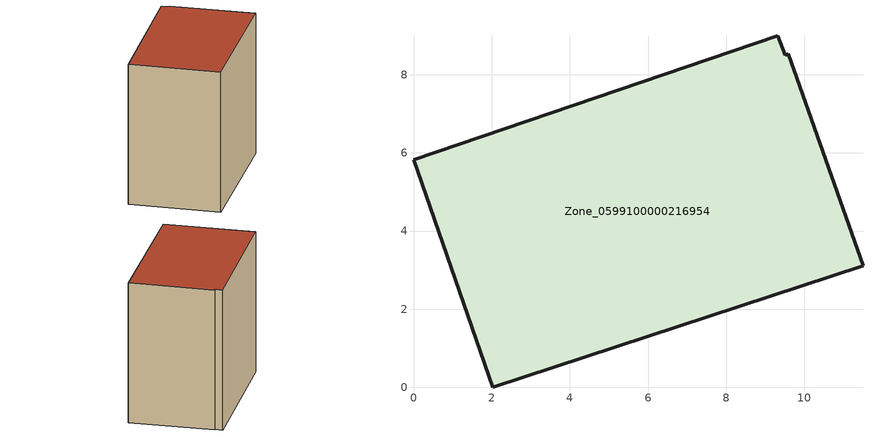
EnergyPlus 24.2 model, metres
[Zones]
Zone_0599100000216954
 floor ground (C_G): 9.58,8.54 11.5,3.11 2.03,0 0,5.82 9.32,9 9.51,8.49 z0
 wall outside (C_F): 2.03,0 11.5,3.11 9.58,8.54 9.51,8.49 9.32,9 0,5.82 2.03,0 z0:9.92
 roof outside (C_R): 11.5,3.11 9.58,8.54 9.51,8.49 9.32,9 0,5.82 2.03,0 z9.92
[BUILDING]
Pand.0599100000216954: North Axis=0; Terrain=City; Loads Convergence Tolerance Value=0.04; Temperature Convergence Tolerance Value=0.4; Solar Distribution=FullExterior; Maximum Number of Warmup Days=25; Minimum Number of Warmup Days=1
[Site:Location]
Rotterdam.The.Hague.AP_ZH_NLD Design_Conditions: Latitude=51.96; Longitude=4.45; Time Zone=1; Elevation=-4.5
[SITE:GROUNDTEMPERATURE:BUILDINGSURFACE]
18, 18, 18, 18, 18, 18, 18, 18, 18, 18, 18, 18
[MATERIAL] Thermal Absorptance=0.9; Solar Absorptance=0.7; Visible Absorptance=0.7
Name | Roughness | Thickness | Conductivity | Density | Specific Heat
G.TI.1946 | MediumSmooth | 0.15 | 1 | 540 | 1210
F.TI.1946 | Rough | 0.3 | 0.857143 | 1920 | 840
R.TI.1946 | MediumRough | 0.2 | 0.1 | 1500 | 1000
[CONSTRUCTION]
C_G: G.TI.1946
C_F: F.TI.1946
C_R: R.TI.1946
[ZONE]
Zone_0599100000216954: Type=1; Multiplier=1; Ceiling Height=Autocalculate; Volume=Autocalculate; Floor Area=autocalculate; Part of Total Floor Area=Yes
[ZONEINFILTRATION:DESIGNFLOWRATE]
Infil_Zone_0599100000216954: Zone or ZoneList or Space or SpaceList=Zone_0599100000216954; Schedule=AlwaysOn; Design Flow Rate Calculation Method=Flow/Area; Flow Rate per Floor Area=0.003; Constant Term Coefficient=1; Temperature Term Coefficient=0; Velocity Term Coefficient=0; Velocity Squared Term Coefficient=0
[HVACTEMPLATE:ZONE:IDEALLOADSAIRSYSTEM]
Zone_0599100000216954: Maximum Heating Supply Air Temperature=50; Minimum Cooling Supply Air Temperature=13; Maximum Heating Supply Air Humidity Ratio=0.0156; Minimum Cooling Supply Air Humidity Ratio=0.0077; Heating Limit=NoLimit; Cooling Limit=NoLimit; Dehumidification Control Type=ConstantSensibleHeatRatio; Cooling Sensible Heat Ratio=0.7; Dehumidification Setpoint=60; Humidification Control Type=None; Humidification Setpoint=30; Outdoor Air Method=None; Outdoor Air Flow Rate per Person=0.00944; Outdoor Air Flow Rate per Zone Floor Area=0; Outdoor Air Flow Rate per Zone=0; Demand Controlled Ventilation Type=None; Outdoor Air Economizer Type=NoEconomizer; Heat Recovery Type=None; Sensible Heat Recovery Effectiveness=0.7; Latent Heat Recovery Effectiveness=0.65
[ZONECONTROL:THERMOSTAT]
ThermostatControl_Zone_0599100000216954: Zone or ZoneList=Zone_0599100000216954; Control Type Schedule=DualSetpointControlType; Control 1=Thermostat_Zone_0599100000216954; Temperature Difference Between Cutout And Setpoint=0
[THERMOSTATSETPOINT:DUALSETPOINT]
Thermostat_Zone_0599100000216954: Heating Setpoint Temperature Schedule=HeatingSetpoint_Zone_0599100000216954; Cooling Setpoint Temperature Schedule=CoolingSetpoint_Zone_0599100000216954
[SCHEDULE:COMPACT]
HeatingSetpoint_Zone_0599100000216954: Through: 12/31, For: AllDays, Until: 24:00, 21
CoolingSetpoint_Zone_0599100000216954: Through: 12/31, For: AllDays, Until: 24:00, 24
DualSetpointControlType: Through: 12/31, For: AllDays, Until: 24:00, 4
AlwaysOn: Through: 12/31, For: AllDays, Until: 24:00, 1
